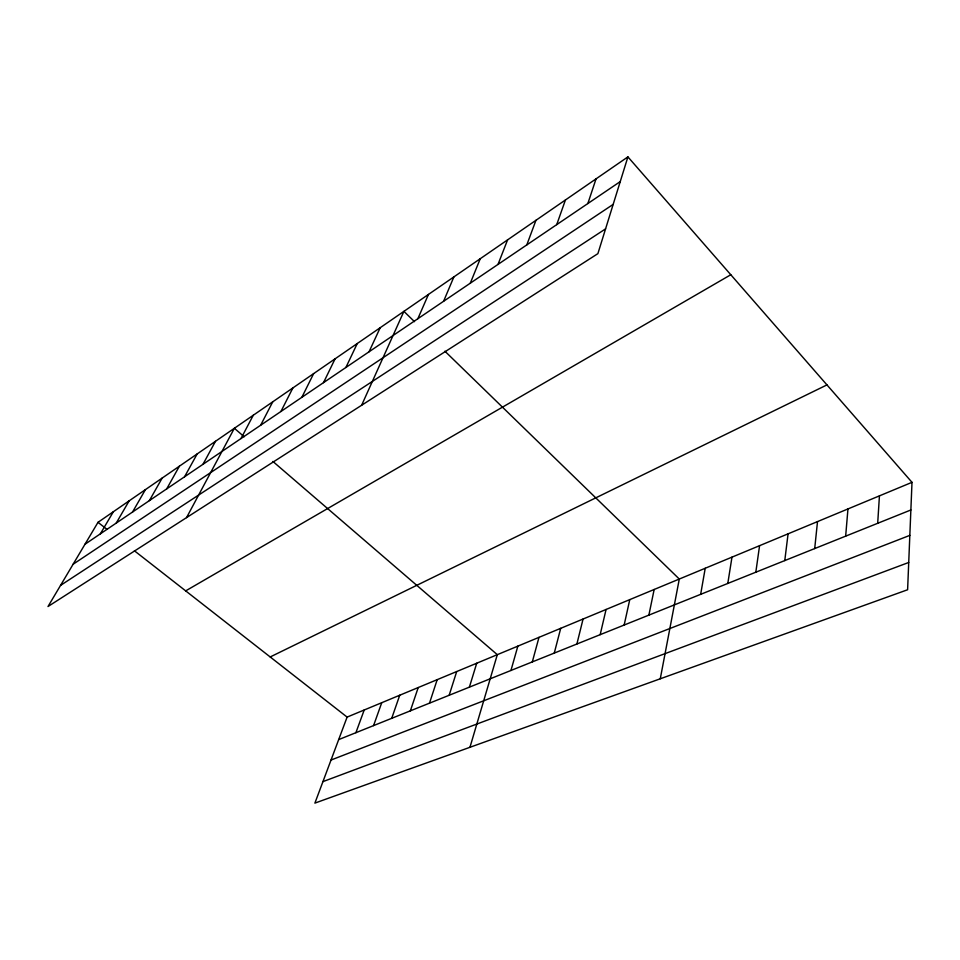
<?xml version="1.0" encoding="UTF-8"?>
<svg xmlns="http://www.w3.org/2000/svg" width="960" height="960" viewBox="0 0 960 960"><rect width="100%" height="100%" fill="white"/><g stroke="black" fill="none" stroke-linecap="round" stroke-linejoin="round"><path stroke-width="1.44" d="M912 482.328L907.608 589.752L314.892 803.112L347.112 717.096L912 482.328L627.912 156.888L98.004 522.324L48 606.528L597.888 253.644L627.912 156.888M877.692 523.296L879.432 495.864M845.664 536.148L847.956 508.944M814.704 548.568L817.512 521.592M784.776 560.58L788.076 533.832M755.82 572.208L759.576 545.676M727.8 583.452L731.976 557.148M700.656 594.336L705.228 568.26M660.264 678.792L679.296 579.036L444.9 351.204M648.876 615.12L654.156 589.488M624.156 625.044L629.76 599.628M600.168 634.668L606.072 609.468M576.888 644.016L583.068 619.032M554.268 653.088L560.712 628.32M532.308 661.908L538.992 637.344M510.948 670.476L517.86 646.128M469.956 747.3L497.316 654.672L272.904 461.46M469.38 687.156L476.724 663.228M449.16 695.268L456.696 671.556M429.492 703.164L437.196 679.656M587.844 203.544L596.052 178.86M410.352 710.844L418.224 687.54M391.716 718.32L399.744 695.22M556.728 224.628L565.428 199.98M373.572 725.604L381.744 702.696M355.896 732.696L364.212 709.992M526.8 244.908L535.956 220.296M498.012 264.408L507.588 239.868M470.304 283.188L480.252 258.72M443.592 301.272L453.888 276.9M417.852 318.72L428.46 294.432M361.632 405.252L403.908 311.364L414.504 321.66M369.048 351.792L380.196 327.72M345.888 367.488L357.264 343.524M323.508 382.644L335.1 358.812M301.86 397.308L313.644 373.608M280.92 411.504L292.884 387.924M260.64 425.244L272.76 401.796M240.996 438.552L253.272 415.248M186.552 517.608L234.36 428.28L244.176 436.728M202.968 464.316L215.484 441.3M184.548 476.796L197.172 453.936M166.692 488.904L179.4 466.188M149.364 500.64L162.168 478.068M132.552 512.028L145.428 489.612M116.232 523.092L129.168 500.832M100.368 533.832L113.364 511.728M84.96 544.272L620.256 181.584M73.104 564.252L613.176 204.384M60.54 585.408L605.58 228.864M185.676 590.88L730.8 274.74M270.204 656.952L826.956 384.9M338.676 739.608L910.872 509.976M331.02 760.044L909.828 535.38M322.932 781.632L908.724 562.476M98.004 522.324L106.992 529.344M134.424 550.8L347.112 717.096"/></g></svg>
